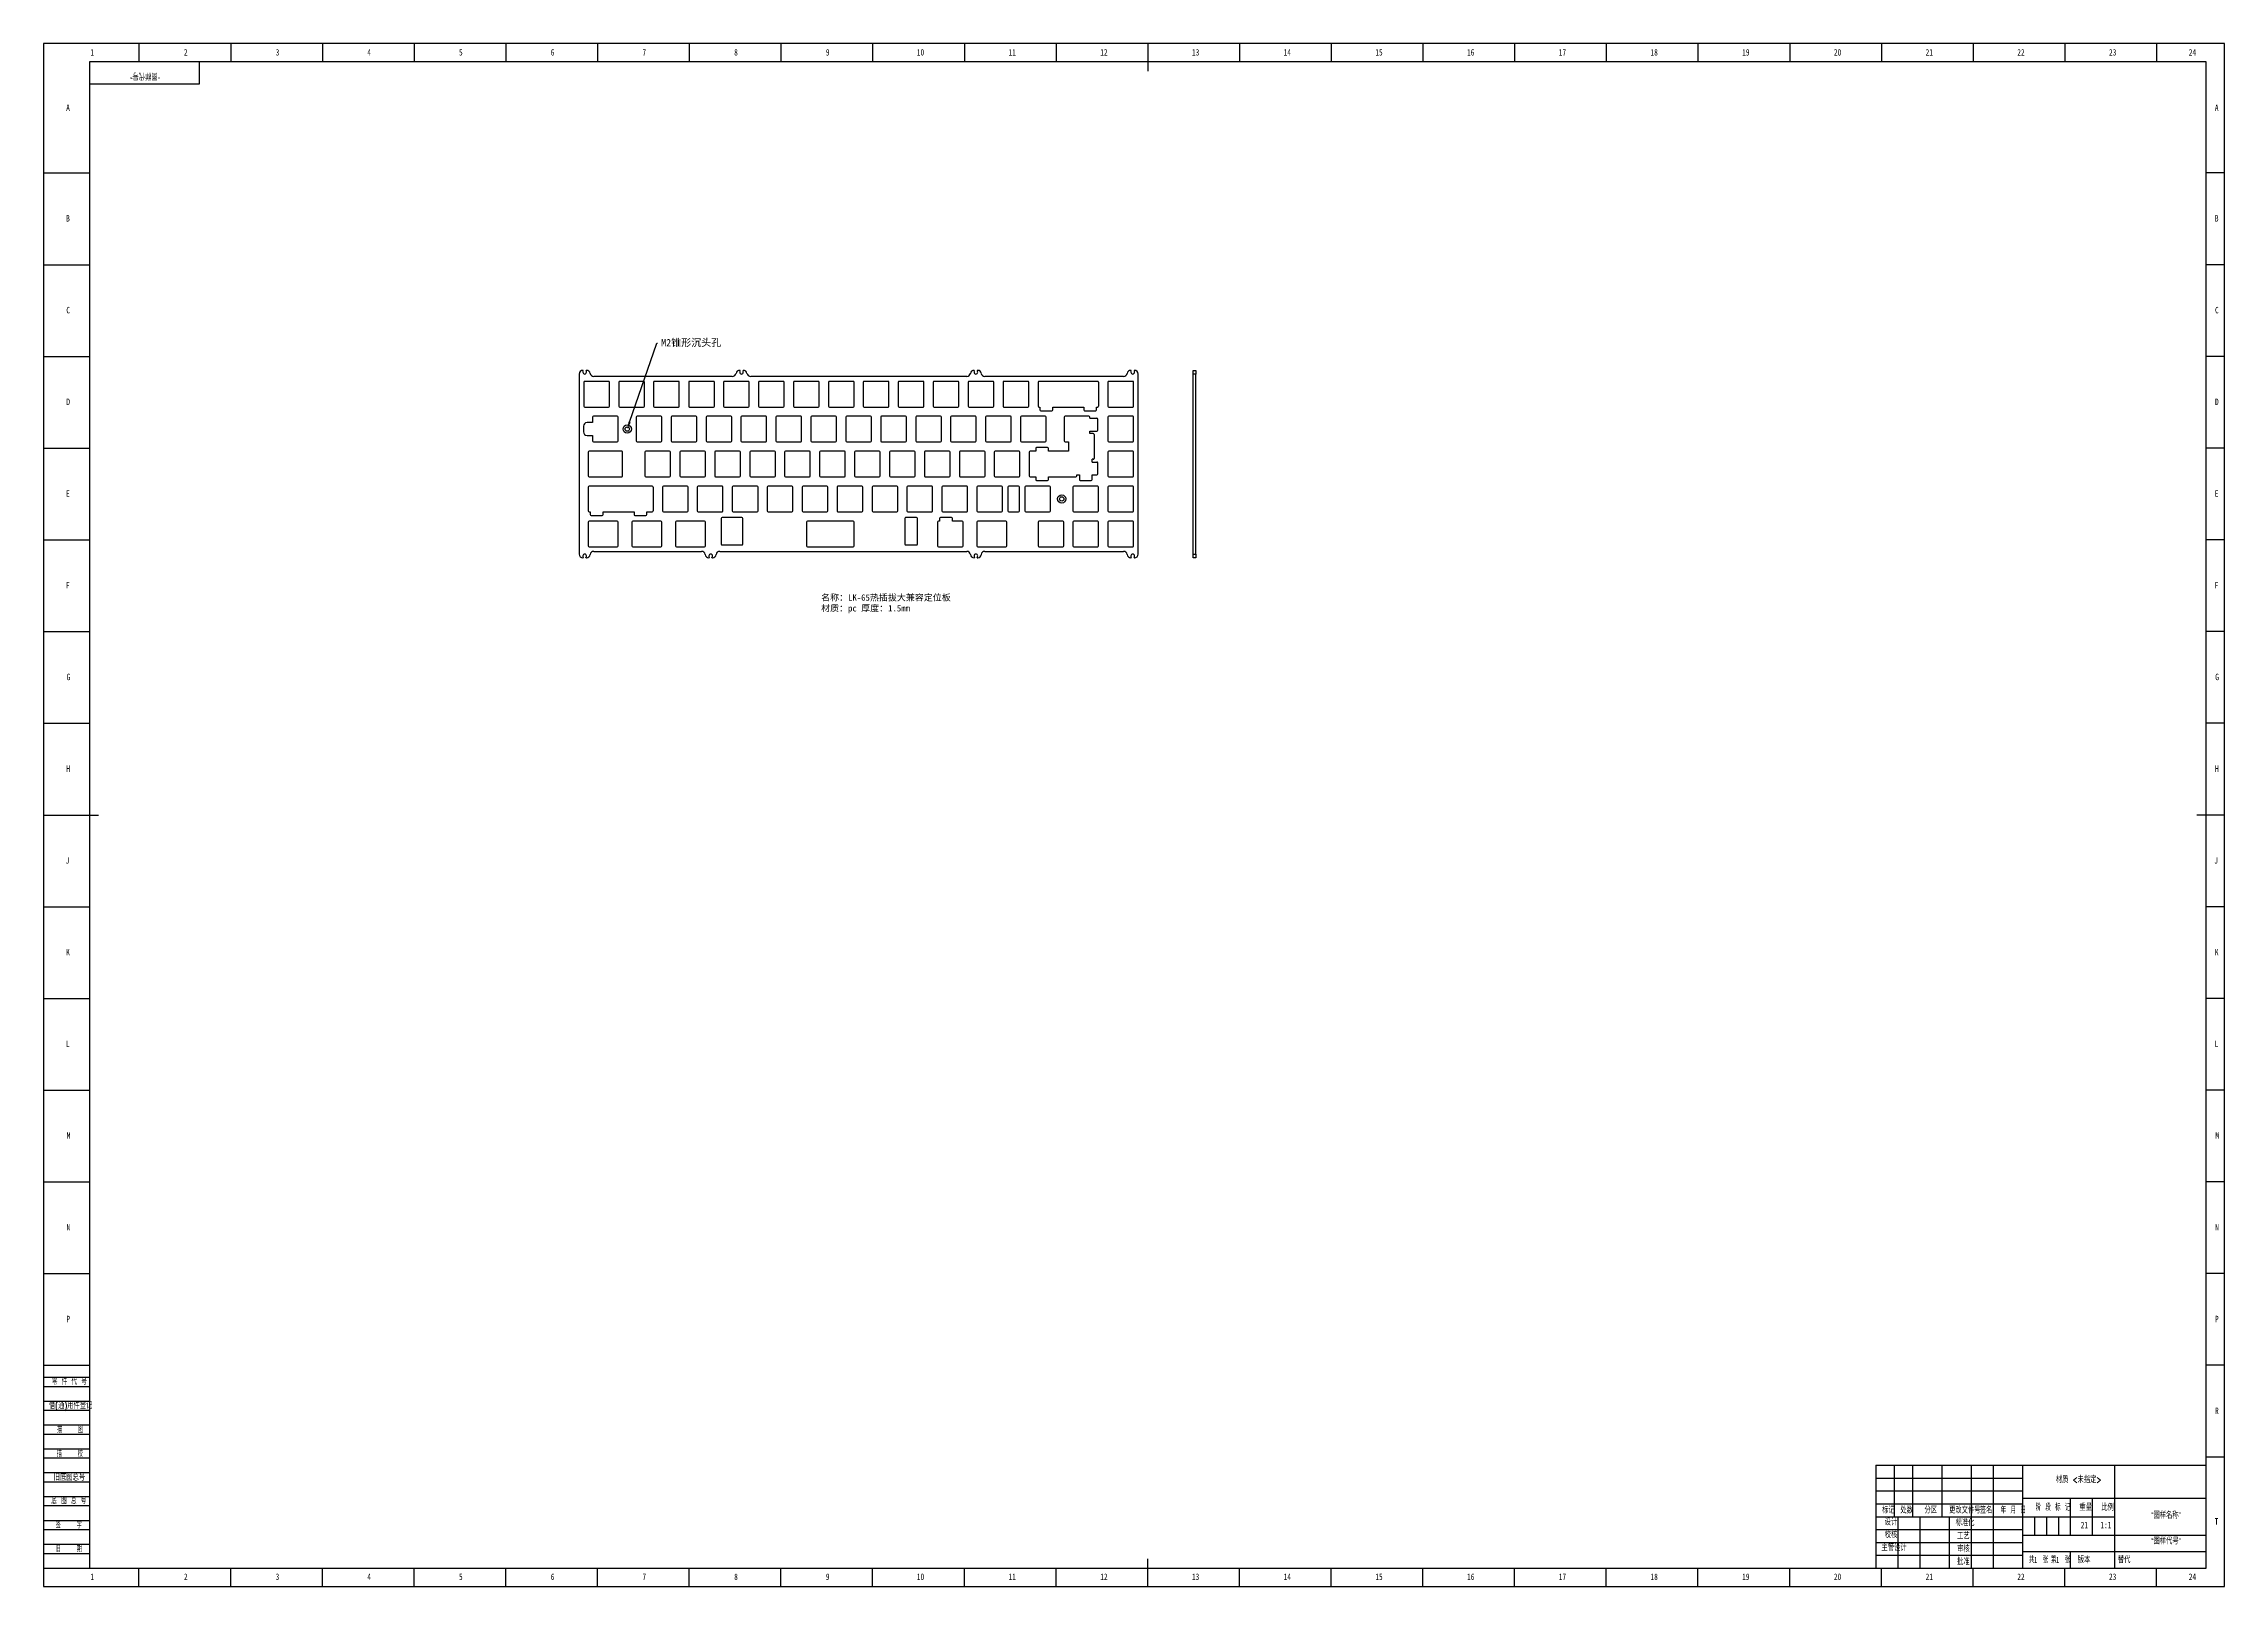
# Model space of a CAD drawing. Header units: millimetres. Extents: x 0 to 1189, y 0 to 841.
import ezdxf
from ezdxf import colors
from ezdxf.entities.mleader import LeaderData, LeaderLine
from ezdxf.math import Vec2, Vec3

# ---------------------------------------------------------------- set-up
doc = ezdxf.new("R2010")
doc.units = ezdxf.units.MM
for name, color, linetype in [('10', 7, 'Continuous'), ('5', 7, 'Continuous'), ('9', 7, 'Continuous'), ('SLD-0', 7, 'Continuous'), ('图层2', 7, 'Continuous')]:
    doc.layers.add(name, color=color, linetype=linetype)
doc.styles.add('SLDTEXTSTYLE0', font='TXT', dxfattribs={"width": 0.7, "bigfont": 'bigfont'})
doc.styles.add('SLDTEXTSTYLE1', font='TXT', dxfattribs={"width": 0.6, "bigfont": 'bigfont'})
doc.styles.add('SLDTEXTSTYLE2', font='TXT', dxfattribs={"width": 0.614286, "bigfont": 'bigfont'})
doc.styles.add('SLDTEXTSTYLE3', font='TXT', dxfattribs={"width": 0.62, "bigfont": 'bigfont'})
doc.styles.add('SLDTEXTSTYLE4', font='TXT', dxfattribs={"width": 0.566667, "bigfont": 'bigfont'})
doc.styles.add('SLDTEXTSTYLE5', font='TXT', dxfattribs={"width": 0.7})

msp = doc.modelspace()

# ---------------------------------------------------------------- linework, layer by layer
at = {"color": 7, "linetype": 'Continuous', "lineweight": 25}
for p, q in [((292, 660.9), (292, 562.7)), ((294, 662.9), (294, 662.9)), ((294.2, 662.7), (294.2, 662.7)), ((294.5, 656.4), (294.5, 643.4)), ((308, 656.9), (295, 656.9)), ((295.7, 662.7), (295.7, 662.7)), ((296, 662.9), (295.9, 662.9)), ((375.5, 659.5), (300, 659.5)), ((308.5, 643.4), (308.5, 656.4)), ((313.6, 656.4), (313.6, 643.4)), ((327.1, 656.9), (314.1, 656.9)), ((327.6, 643.4), (327.6, 656.4)), ((332.6, 656.4), (332.6, 643.4)), ((346.1, 656.9), (333.1, 656.9)), ((346.6, 643.4), (346.6, 656.4)), ((351.7, 656.4), (351.7, 643.4)), ((365.2, 656.9), (352.2, 656.9)), ((365.7, 643.4), (365.7, 656.4)), ((370.7, 656.4), (370.7, 643.4)), ((384.2, 656.9), (371.2, 656.9)), ((379.6, 662.9), (379.5, 662.9)), ((379.8, 662.7), (379.8, 662.7)), ((381.3, 662.7), (381.3, 662.7)), ((381.5, 662.9), (381.5, 662.9)), ((384.7, 643.4), (384.7, 656.4)), ((503.3, 659.5), (385.5, 659.5)), ((389.8, 656.4), (389.8, 643.4)), ((403.3, 656.9), (390.3, 656.9)), ((403.8, 643.4), (403.8, 656.4)), ((408.8, 656.4), (408.8, 643.4)), ((422.3, 656.9), (409.3, 656.9)), ((422.8, 643.4), (422.8, 656.4)), ((427.9, 656.4), (427.9, 643.4)), ((441.4, 656.9), (428.4, 656.9)), ((441.9, 643.4), (441.9, 656.4)), ((446.9, 656.4), (446.9, 643.4)), ((460.4, 656.9), (447.4, 656.9)), ((460.9, 643.4), (460.9, 656.4)), ((466, 656.4), (466, 643.4)), ((479.5, 656.9), (466.5, 656.9)), ((480, 643.4), (480, 656.4)), ((485, 656.4), (485, 643.4)), ((498.5, 656.9), (485.5, 656.9)), ((499, 643.4), (499, 656.4)), ((504.1, 656.4), (504.1, 643.4)), ((517.6, 656.9), (504.6, 656.9)), ((507.3, 662.9), (507.3, 662.9)), ((507.5, 662.7), (507.5, 662.7)), ((509, 662.7), (509, 662.7)), ((509.3, 662.9), (509.2, 662.9)), ((588.8, 659.5), (513.2, 659.5)), ((518.1, 643.4), (518.1, 656.4)), ((523.1, 656.4), (523.1, 643.4)), ((536.6, 656.9), (523.6, 656.9)), ((537.1, 643.4), (537.1, 656.4)), ((542.2, 656.4), (542.2, 643.4)), ((574.7, 656.9), (542.7, 656.9)), ((575.2, 656.4), (575.2, 643.4)), ((580.3, 656.4), (580.3, 643.4)), ((593.8, 656.9), (580.8, 656.9)), ((592.8, 662.9), (592.8, 662.9)), ((593, 662.7), (593, 662.7)), ((594.3, 643.4), (594.3, 656.4)), ((594.5, 662.7), (594.5, 662.7)), ((594.7, 662.9), (594.8, 662.9)), ((596.8, 562.7), (596.8, 660.9)), ((626.8, 662.9), (628.3, 662.9)), ((626.8, 660.9), (626.8, 662.9)), ((628.3, 660.9), (626.8, 660.9)), ((626.8, 562.7), (626.8, 660.9)), ((628.3, 662.9), (628.3, 660.9)), ((628.3, 562.7), (628.3, 660.9)), ((295, 642.9), (308, 642.9)), ((314.1, 642.9), (327.1, 642.9)), ((333.1, 642.9), (346.1, 642.9)), ((352.2, 642.9), (365.2, 642.9)), ((371.2, 642.9), (384.2, 642.9)), ((390.3, 642.9), (403.3, 642.9)), ((409.3, 642.9), (422.3, 642.9)), ((428.4, 642.9), (441.4, 642.9)), ((447.4, 642.9), (460.4, 642.9)), ((466.5, 642.9), (479.5, 642.9)), ((485.5, 642.9), (498.5, 642.9)), ((504.6, 642.9), (517.6, 642.9)), ((523.6, 642.9), (536.6, 642.9)), ((542.7, 642.9), (543.2, 642.9)), ((543.2, 642.9), (543.2, 641.4)), ((550.2, 641.4), (550.2, 642.9)), ((550.2, 642.9), (567.1, 642.9)), ((567.1, 642.9), (567.1, 641.4)), ((574.1, 641.4), (574.1, 642.9)), ((574.1, 642.9), (574.7, 642.9)), ((580.8, 642.9), (593.8, 642.9)), ((294.3, 632.4), (294.3, 629.4)), ((299.3, 634.4), (296.3, 634.4)), ((299.3, 637.4), (299.3, 634.4)), ((312.8, 637.9), (299.8, 637.9)), ((313.3, 624.4), (313.3, 637.4)), ((323.1, 637.4), (323.1, 624.4)), ((336.6, 637.9), (323.6, 637.9)), ((337.1, 624.4), (337.1, 637.4)), ((342.1, 637.4), (342.1, 624.4)), ((355.6, 637.9), (342.6, 637.9)), ((356.1, 624.4), (356.1, 637.4)), ((361.2, 637.4), (361.2, 624.4)), ((374.7, 637.9), (361.7, 637.9)), ((375.2, 624.4), (375.2, 637.4)), ((380.2, 637.4), (380.2, 624.4)), ((393.7, 637.9), (380.7, 637.9)), ((394.2, 624.4), (394.2, 637.4)), ((399.3, 637.4), (399.3, 624.4)), ((412.8, 637.9), (399.8, 637.9)), ((413.3, 624.4), (413.3, 637.4)), ((418.3, 637.4), (418.3, 624.4)), ((431.8, 637.9), (418.8, 637.9)), ((432.3, 624.4), (432.3, 637.4)), ((437.4, 637.4), (437.4, 624.4)), ((450.9, 637.9), (437.9, 637.9)), ((451.4, 624.4), (451.4, 637.4)), ((456.4, 637.4), (456.4, 624.4)), ((469.9, 637.9), (456.9, 637.9)), ((470.4, 624.4), (470.4, 637.4)), ((475.5, 637.4), (475.5, 624.4)), ((489, 637.9), (476, 637.9)), ((489.5, 624.4), (489.5, 637.4)), ((494.5, 637.4), (494.5, 624.4)), ((508, 637.9), (495, 637.9)), ((508.5, 624.4), (508.5, 637.4)), ((513.6, 637.4), (513.6, 624.4)), ((527.1, 637.9), (514.1, 637.9)), ((527.6, 624.4), (527.6, 637.4)), ((532.6, 637.4), (532.6, 624.4)), ((546.1, 637.9), (533.1, 637.9)), ((543.7, 640.9), (549.7, 640.9)), ((546.6, 624.4), (546.6, 637.4)), ((556.4, 637.4), (556.4, 624.4)), ((569.9, 637.9), (556.9, 637.9)), ((567.6, 640.9), (573.6, 640.9)), ((570.4, 636.8), (570.4, 637.4)), ((570.4, 636.8), (574.3, 636.8)), ((574.8, 630.3), (574.8, 636.3)), ((580.3, 637.4), (580.3, 624.4)), ((593.8, 637.9), (580.8, 637.9)), ((594.3, 624.4), (594.3, 637.4)), ((296.3, 627.4), (299.3, 627.4)), ((296.9, 618.3), (296.9, 605.3)), ((315.2, 618.8), (297.4, 618.8)), ((299.3, 627.4), (299.3, 624.4)), ((299.8, 623.9), (312.8, 623.9)), ((315.7, 605.3), (315.7, 618.3)), ((323.6, 623.9), (336.6, 623.9)), ((327.8, 618.3), (327.8, 605.3)), ((341.3, 618.8), (328.3, 618.8)), ((341.8, 605.3), (341.8, 618.3)), ((342.6, 623.9), (355.6, 623.9)), ((346.9, 618.3), (346.9, 605.3)), ((360.4, 618.8), (347.4, 618.8)), ((360.9, 605.3), (360.9, 618.3)), ((361.7, 623.9), (374.7, 623.9)), ((365.9, 618.3), (365.9, 605.3)), ((379.4, 618.8), (366.4, 618.8)), ((379.9, 605.3), (379.9, 618.3)), ((380.7, 623.9), (393.7, 623.9)), ((385, 618.3), (385, 605.3)), ((398.5, 618.8), (385.5, 618.8)), ((399, 605.3), (399, 618.3)), ((399.8, 623.9), (412.8, 623.9)), ((404, 618.3), (404, 605.3)), ((417.5, 618.8), (404.5, 618.8)), ((418, 605.3), (418, 618.3)), ((418.8, 623.9), (431.8, 623.9)), ((423.1, 618.3), (423.1, 605.3)), ((436.6, 618.8), (423.6, 618.8)), ((437.1, 605.3), (437.1, 618.3)), ((437.9, 623.9), (450.9, 623.9)), ((442.1, 618.3), (442.1, 605.3)), ((455.6, 618.8), (442.6, 618.8)), ((456.1, 605.3), (456.1, 618.3)), ((456.9, 623.9), (469.9, 623.9)), ((461.2, 618.3), (461.2, 605.3)), ((474.7, 618.8), (461.7, 618.8)), ((475.2, 605.3), (475.2, 618.3)), ((476, 623.9), (489, 623.9)), ((480.2, 618.3), (480.2, 605.3)), ((493.7, 618.8), (480.7, 618.8)), ((494.2, 605.3), (494.2, 618.3)), ((495, 623.9), (508, 623.9)), ((499.3, 618.3), (499.3, 605.3)), ((512.8, 618.8), (499.8, 618.8)), ((513.3, 605.3), (513.3, 618.3)), ((514.1, 623.9), (527.1, 623.9)), ((518.3, 618.3), (518.3, 605.3)), ((531.8, 618.8), (518.8, 618.8)), ((532.3, 605.3), (532.3, 618.3)), ((533.1, 623.9), (546.1, 623.9)), ((537.4, 618.3), (537.4, 605.3)), ((540.9, 618.8), (537.9, 618.8)), ((540.9, 620.3), (540.9, 618.8)), ((547.9, 618.8), (547.9, 620.3)), ((558.8, 618.8), (547.9, 618.8)), ((556.9, 623.9), (558.8, 623.9)), ((558.8, 623.9), (558.8, 618.8)), ((570.4, 628.4), (570.4, 629.8)), ((570.4, 629.8), (574.3, 629.8)), ((572.3, 628.4), (570.4, 628.4)), ((572.8, 627.9), (572.8, 614.9)), ((580.3, 618.3), (580.3, 605.3)), ((580.8, 623.9), (593.8, 623.9)), ((593.8, 618.8), (580.8, 618.8)), ((594.3, 605.3), (594.3, 618.3)), ((571.7, 612.9), (571.7, 614.4)), ((572.3, 614.4), (571.7, 614.4)), ((571.7, 612.9), (574.3, 612.9)), ((574.8, 606.4), (574.8, 612.4)), ((296.9, 599.3), (296.9, 586.3)), ((297.4, 604.8), (315.2, 604.8)), ((331.8, 599.8), (297.4, 599.8)), ((328.3, 604.8), (341.3, 604.8)), ((332.3, 599.3), (332.3, 586.3)), ((337.4, 599.3), (337.4, 586.3)), ((350.9, 599.8), (337.9, 599.8)), ((347.4, 604.8), (360.4, 604.8)), ((351.4, 586.3), (351.4, 599.3)), ((356.4, 599.3), (356.4, 586.3)), ((369.9, 599.8), (356.9, 599.8)), ((366.4, 604.8), (379.4, 604.8)), ((370.4, 586.3), (370.4, 599.3)), ((375.5, 599.3), (375.5, 586.3)), ((389, 599.8), (376, 599.8)), ((385.5, 604.8), (398.5, 604.8)), ((389.5, 586.3), (389.5, 599.3)), ((394.5, 599.3), (394.5, 586.3)), ((408, 599.8), (395, 599.8)), ((404.5, 604.8), (417.5, 604.8)), ((408.5, 586.3), (408.5, 599.3)), ((413.6, 599.3), (413.6, 586.3)), ((427.1, 599.8), (414.1, 599.8)), ((423.6, 604.8), (436.6, 604.8)), ((427.6, 586.3), (427.6, 599.3)), ((432.6, 599.3), (432.6, 586.3)), ((446.1, 599.8), (433.1, 599.8)), ((442.6, 604.8), (455.6, 604.8)), ((446.6, 586.3), (446.6, 599.3)), ((451.7, 599.3), (451.7, 586.3)), ((465.2, 599.8), (452.2, 599.8)), ((461.7, 604.8), (474.7, 604.8)), ((465.7, 586.3), (465.7, 599.3)), ((470.7, 599.3), (470.7, 586.3)), ((484.2, 599.8), (471.2, 599.8)), ((480.7, 604.8), (493.7, 604.8)), ((484.7, 586.3), (484.7, 599.3)), ((489.8, 599.3), (489.8, 586.3)), ((503.3, 599.8), (490.3, 599.8)), ((499.8, 604.8), (512.8, 604.8)), ((503.8, 586.3), (503.8, 599.3)), ((508.8, 599.3), (508.8, 586.3)), ((522.3, 599.8), (509.3, 599.8)), ((518.8, 604.8), (531.8, 604.8)), ((522.8, 586.3), (522.8, 599.3)), ((525.8, 599.3), (525.8, 586.3)), ((531.5, 599.8), (526.3, 599.8)), ((532, 586.3), (532, 599.3)), ((535, 599.3), (535, 586.3)), ((548.5, 599.8), (535.5, 599.8)), ((537.9, 604.8), (540.9, 604.8)), ((540.9, 604.8), (540.9, 603.3)), ((541.4, 602.8), (547.4, 602.8)), ((547.9, 603.3), (547.9, 604.8)), ((547.9, 604.8), (562.8, 604.8)), ((549, 586.3), (549, 599.3)), ((561.2, 599.3), (561.2, 586.3)), ((574.7, 599.8), (561.7, 599.8)), ((563.3, 605.3), (563.3, 605.9)), ((563.3, 605.9), (564.7, 605.9)), ((564.7, 605.9), (564.7, 603.3)), ((565.2, 602.8), (571.2, 602.8)), ((571.7, 603.3), (571.7, 605.9)), ((571.7, 605.9), (574.3, 605.9)), ((575.2, 586.3), (575.2, 599.3)), ((580.3, 599.3), (580.3, 586.3)), ((580.8, 604.8), (593.8, 604.8)), ((593.8, 599.8), (580.8, 599.8)), ((594.3, 586.3), (594.3, 599.3)), ((297.4, 585.8), (298, 585.8)), ((298, 585.8), (298, 584.3)), ((298.5, 583.8), (304.5, 583.8)), ((305, 584.3), (305, 585.8)), ((305, 585.8), (321.9, 585.8)), ((321.9, 585.8), (321.9, 584.3)), ((322.4, 583.8), (328.4, 583.8)), ((328.9, 584.3), (328.9, 585.8)), ((328.9, 585.8), (331.8, 585.8)), ((337.9, 585.8), (350.9, 585.8)), ((356.9, 585.8), (369.9, 585.8)), ((380.7, 582.7), (370, 582.7)), ((376, 585.8), (389, 585.8)), ((395, 585.8), (408, 585.8)), ((414.1, 585.8), (427.1, 585.8)), ((433.1, 585.8), (446.1, 585.8)), ((452.2, 585.8), (465.2, 585.8)), ((476, 582.7), (470, 582.7)), ((471.2, 585.8), (484.2, 585.8)), ((495, 582.7), (489, 582.7)), ((490.3, 585.8), (503.3, 585.8)), ((509.3, 585.8), (522.3, 585.8)), ((526.3, 585.8), (531.5, 585.8)), ((535.5, 585.8), (548.5, 585.8)), ((561.7, 585.8), (574.7, 585.8)), ((580.8, 585.8), (593.8, 585.8)), ((296.9, 580.2), (296.9, 567.2)), ((312.8, 580.7), (297.4, 580.7)), ((313.3, 567.2), (313.3, 580.2)), ((320.7, 580.2), (320.7, 567.2)), ((336.6, 580.7), (321.2, 580.7)), ((337.1, 567.2), (337.1, 580.2)), ((344.5, 580.2), (344.5, 567.2)), ((360.4, 580.7), (345, 580.7)), ((360.9, 567.2), (360.9, 580.2)), ((369.5, 582.2), (369.5, 568.2)), ((381.2, 568.2), (381.2, 582.2)), ((416, 580.2), (416, 567.2)), ((441.4, 580.7), (416.5, 580.7)), ((441.9, 567.2), (441.9, 580.2)), ((469.5, 582.2), (469.5, 568.2)), ((476.5, 568.2), (476.5, 582.2)), ((487.4, 580.2), (487.4, 567.2)), ((488.5, 580.7), (487.9, 580.7)), ((488.5, 582.2), (488.5, 580.7)), ((495.5, 580.7), (495.5, 582.2)), ((500.9, 580.7), (495.5, 580.7)), ((501.4, 567.2), (501.4, 580.2)), ((508.8, 580.2), (508.8, 567.2)), ((524.7, 580.7), (509.3, 580.7)), ((525.2, 567.2), (525.2, 580.2)), ((542.2, 580.2), (542.2, 567.2)), ((555.7, 580.7), (542.7, 580.7)), ((556.2, 567.2), (556.2, 580.2)), ((561.2, 580.2), (561.2, 567.2)), ((574.7, 580.7), (561.7, 580.7)), ((575.2, 567.2), (575.2, 580.2)), ((580.3, 580.2), (580.3, 567.2)), ((593.8, 580.7), (580.8, 580.7)), ((594.3, 567.2), (594.3, 580.2)), ((294, 560.7), (294, 560.7)), ((294.2, 561), (294.2, 560.9)), ((295.7, 560.9), (295.7, 561)), ((295.9, 560.7), (296, 560.7)), ((297.4, 566.7), (312.8, 566.7)), ((300, 564.2), (358.7, 564.2)), ((321.2, 566.7), (336.6, 566.7)), ((345, 566.7), (360.4, 566.7)), ((362.7, 560.7), (362.7, 560.7)), ((362.9, 561), (362.9, 560.9)), ((364.4, 560.9), (364.4, 561)), ((364.6, 560.7), (364.7, 560.7)), ((368.6, 564.2), (503.3, 564.2)), ((370, 567.7), (380.7, 567.7)), ((416.5, 566.7), (441.4, 566.7)), ((470, 567.7), (476, 567.7)), ((487.9, 566.7), (500.9, 566.7)), ((507.3, 560.7), (507.3, 560.7)), ((507.5, 561), (507.5, 560.9)), ((509, 560.9), (509, 561)), ((509.2, 560.7), (509.3, 560.7)), ((509.3, 566.7), (524.7, 566.7)), ((513.2, 564.2), (588.8, 564.2)), ((542.7, 566.7), (555.7, 566.7)), ((561.7, 566.7), (574.7, 566.7)), ((580.8, 566.7), (593.8, 566.7)), ((592.8, 560.7), (592.8, 560.7)), ((593, 560.9), (593, 561)), ((594.5, 561), (594.5, 560.9)), ((594.8, 560.7), (594.7, 560.7)), ((626.8, 562.7), (628.3, 562.7)), ((626.8, 560.7), (626.8, 562.7)), ((628.3, 560.7), (626.8, 560.7)), ((628.3, 562.7), (628.3, 560.7))]:
    msp.add_line(p, q, dxfattribs=at)
at = {"linetype": 'Continuous', "lineweight": 25}
msp.add_line((547.4, 620.8), (541.4, 620.8), dxfattribs=at)
at = {"color": 1, "linetype": 'Continuous', "lineweight": 25}
for centre, radius in [((318.2, 630.9), 2.25), ((318.2, 630.9), 1.2), ((555.1, 592.8), 2.25), ((555.1, 592.8), 1.2)]:
    msp.add_circle(centre, radius, dxfattribs=at)
at = {"color": 7, "linetype": 'Continuous', "lineweight": 25}
for centre, radius, start, end in [((294, 660.9), 2, 90, 180), ((294, 662.7), 0.2, 0, 90), ((295, 661.9), 1, 142.3415, 37.6585), ((294, 662.7), 0.2, 322.3415, 0), ((295, 656.4), 0.5, 90, 180), ((295.9, 662.7), 0.2, 90, 180), ((295.9, 662.7), 0.2, 180, 217.6585), ((296, 660.9), 2, 7.5418, 90), ((300, 661.5), 2, 187.5418, 270), ((308, 656.4), 0.5, 0, 90), ((314.1, 656.4), 0.5, 90, 180), ((327.1, 656.4), 0.5, 0, 90), ((333.1, 656.4), 0.5, 90, 180), ((346.1, 656.4), 0.5, 0, 90), ((352.2, 656.4), 0.5, 90, 180), ((365.2, 656.4), 0.5, 0, 90), ((371.2, 656.4), 0.5, 90, 180), ((375.5, 661.5), 2, 270, 352.4582), ((379.5, 660.9), 2, 90, 172.4582), ((380.5, 661.9), 1, 142.3415, 37.6585), ((379.6, 662.7), 0.2, 0, 90), ((379.6, 662.7), 0.2, 322.3415, 0), ((381.5, 662.7), 0.2, 90, 180), ((381.5, 662.7), 0.2, 180, 217.6585), ((381.5, 660.9), 2, 7.5418, 90), ((385.5, 661.5), 2, 187.5418, 270), ((384.2, 656.4), 0.5, 0, 90), ((390.3, 656.4), 0.5, 90, 180), ((403.3, 656.4), 0.5, 0, 90), ((409.3, 656.4), 0.5, 90, 180), ((422.3, 656.4), 0.5, 0, 90), ((428.4, 656.4), 0.5, 90, 180), ((441.4, 656.4), 0.5, 0, 90), ((447.4, 656.4), 0.5, 90, 180), ((460.4, 656.4), 0.5, 0, 90), ((466.5, 656.4), 0.5, 90, 180), ((479.5, 656.4), 0.5, 0, 90), ((485.5, 656.4), 0.5, 90, 180), ((498.5, 656.4), 0.5, 0, 90), ((503.3, 661.5), 2, 270, 352.4582), ((504.6, 656.4), 0.5, 90, 180), ((507.3, 660.9), 2, 90, 172.4582), ((507.3, 662.7), 0.2, 0, 90), ((508.3, 661.9), 1, 142.3415, 37.6585), ((507.3, 662.7), 0.2, 322.3415, 0), ((509.2, 662.7), 0.2, 90, 180), ((509.2, 662.7), 0.2, 180, 217.6585), ((509.3, 660.9), 2, 7.5418, 90), ((513.2, 661.5), 2, 187.5418, 270), ((517.6, 656.4), 0.5, 0, 90), ((523.6, 656.4), 0.5, 90, 180), ((536.6, 656.4), 0.5, 0, 90), ((542.7, 656.4), 0.5, 90, 180), ((574.7, 656.4), 0.5, 0, 90), ((580.8, 656.4), 0.5, 90, 180), ((588.8, 661.5), 2, 270, 352.4582), ((592.8, 660.9), 2, 90, 172.4582), ((592.8, 662.7), 0.2, 0, 90), ((593.8, 661.9), 1, 142.3415, 37.6585), ((592.8, 662.7), 0.2, 322.3415, 0), ((593.8, 656.4), 0.5, 0, 90), ((594.7, 662.7), 0.2, 90, 180), ((594.7, 662.7), 0.2, 180, 217.6585), ((594.8, 660.9), 2, 0, 90), ((295, 643.4), 0.5, 180, 270), ((308, 643.4), 0.5, 270, 0), ((314.1, 643.4), 0.5, 180, 270), ((327.1, 643.4), 0.5, 270, 0), ((333.1, 643.4), 0.5, 180, 270), ((346.1, 643.4), 0.5, 270, 0), ((352.2, 643.4), 0.5, 180, 270), ((365.2, 643.4), 0.5, 270, 0), ((371.2, 643.4), 0.5, 180, 270), ((384.2, 643.4), 0.5, 270, 0), ((390.3, 643.4), 0.5, 180, 270), ((403.3, 643.4), 0.5, 270, 0), ((409.3, 643.4), 0.5, 180, 270), ((422.3, 643.4), 0.5, 270, 0), ((428.4, 643.4), 0.5, 180, 270), ((441.4, 643.4), 0.5, 270, 0), ((447.4, 643.4), 0.5, 180, 270), ((460.4, 643.4), 0.5, 270, 0), ((466.5, 643.4), 0.5, 180, 270), ((479.5, 643.4), 0.5, 270, 0), ((485.5, 643.4), 0.5, 180, 270), ((498.5, 643.4), 0.5, 270, 0), ((504.6, 643.4), 0.5, 180, 270), ((517.6, 643.4), 0.5, 270, 0), ((523.6, 643.4), 0.5, 180, 270), ((536.6, 643.4), 0.5, 270, 0), ((542.7, 643.4), 0.5, 180, 270), ((574.7, 643.4), 0.5, 270, 0), ((580.8, 643.4), 0.5, 180, 270), ((593.8, 643.4), 0.5, 270, 0), ((296.3, 632.4), 2, 90, 180), ((299.8, 637.4), 0.5, 90, 180), ((312.8, 637.4), 0.5, 0, 90), ((323.6, 637.4), 0.5, 90, 180), ((336.6, 637.4), 0.5, 0, 90), ((342.6, 637.4), 0.5, 90, 180), ((355.6, 637.4), 0.5, 0, 90), ((361.7, 637.4), 0.5, 90, 180), ((374.7, 637.4), 0.5, 0, 90), ((380.7, 637.4), 0.5, 90, 180), ((393.7, 637.4), 0.5, 0, 90), ((399.8, 637.4), 0.5, 90, 180), ((412.8, 637.4), 0.5, 0, 90), ((418.8, 637.4), 0.5, 90, 180), ((431.8, 637.4), 0.5, 0, 90), ((437.9, 637.4), 0.5, 90, 180), ((450.9, 637.4), 0.5, 0, 90), ((456.9, 637.4), 0.5, 90, 180), ((469.9, 637.4), 0.5, 0, 90), ((476, 637.4), 0.5, 90, 180), ((489, 637.4), 0.5, 0, 90), ((495, 637.4), 0.5, 90, 180), ((508, 637.4), 0.5, 0, 90), ((514.1, 637.4), 0.5, 90, 180), ((527.1, 637.4), 0.5, 0, 90), ((533.1, 637.4), 0.5, 90, 180), ((543.7, 641.4), 0.5, 180, 270), ((546.1, 637.4), 0.5, 0, 90), ((549.7, 641.4), 0.5, 270, 0), ((556.9, 637.4), 0.5, 90, 180), ((567.6, 641.4), 0.5, 180, 270), ((569.9, 637.4), 0.5, 0, 90), ((573.6, 641.4), 0.5, 270, 0), ((574.3, 636.3), 0.5, 0, 90), ((574.3, 630.3), 0.5, 270, 0), ((580.8, 637.4), 0.5, 90, 180), ((593.8, 637.4), 0.5, 0, 90), ((296.3, 629.4), 2, 180, 270), ((297.4, 618.3), 0.5, 90, 180), ((299.8, 624.4), 0.5, 180, 270), ((312.8, 624.4), 0.5, 270, 0), ((315.2, 618.3), 0.5, 0, 90), ((323.6, 624.4), 0.5, 180, 270), ((328.3, 618.3), 0.5, 90, 180), ((336.6, 624.4), 0.5, 270, 0), ((341.3, 618.3), 0.5, 0, 90), ((342.6, 624.4), 0.5, 180, 270), ((347.4, 618.3), 0.5, 90, 180), ((355.6, 624.4), 0.5, 270, 0), ((360.4, 618.3), 0.5, 0, 90), ((361.7, 624.4), 0.5, 180, 270), ((366.4, 618.3), 0.5, 90, 180), ((374.7, 624.4), 0.5, 270, 0), ((379.4, 618.3), 0.5, 0, 90), ((380.7, 624.4), 0.5, 180, 270), ((385.5, 618.3), 0.5, 90, 180), ((393.7, 624.4), 0.5, 270, 0), ((398.5, 618.3), 0.5, 0, 90), ((399.8, 624.4), 0.5, 180, 270), ((404.5, 618.3), 0.5, 90, 180), ((412.8, 624.4), 0.5, 270, 0), ((417.5, 618.3), 0.5, 0, 90), ((418.8, 624.4), 0.5, 180, 270), ((423.6, 618.3), 0.5, 90, 180), ((431.8, 624.4), 0.5, 270, 0), ((436.6, 618.3), 0.5, 0, 90), ((437.9, 624.4), 0.5, 180, 270), ((442.6, 618.3), 0.5, 90, 180), ((450.9, 624.4), 0.5, 270, 0), ((455.6, 618.3), 0.5, 0, 90), ((456.9, 624.4), 0.5, 180, 270), ((461.7, 618.3), 0.5, 90, 180), ((469.9, 624.4), 0.5, 270, 0), ((474.7, 618.3), 0.5, 0, 90), ((476, 624.4), 0.5, 180, 270), ((480.7, 618.3), 0.5, 90, 180), ((489, 624.4), 0.5, 270, 0), ((493.7, 618.3), 0.5, 0, 90), ((495, 624.4), 0.5, 180, 270), ((499.8, 618.3), 0.5, 90, 180), ((508, 624.4), 0.5, 270, 0), ((512.8, 618.3), 0.5, 0, 90), ((514.1, 624.4), 0.5, 180, 270), ((518.8, 618.3), 0.5, 90, 180), ((527.1, 624.4), 0.5, 270, 0), ((531.8, 618.3), 0.5, 0, 90), ((533.1, 624.4), 0.5, 180, 270), ((537.9, 618.3), 0.5, 90, 180), ((546.1, 624.4), 0.5, 270, 0), ((556.9, 624.4), 0.5, 180, 270), ((572.3, 627.9), 0.5, 0, 90), ((580.8, 624.4), 0.5, 180, 270), ((580.8, 618.3), 0.5, 90, 180), ((593.8, 624.4), 0.5, 270, 0), ((593.8, 618.3), 0.5, 0, 90), ((572.3, 614.9), 0.5, 270, 0), ((574.3, 612.4), 0.5, 0, 90), ((574.3, 606.4), 0.5, 270, 0), ((297.4, 605.3), 0.5, 180, 270), ((297.4, 599.3), 0.5, 90, 180), ((315.2, 605.3), 0.5, 270, 0), ((328.3, 605.3), 0.5, 180, 270), ((331.8, 599.3), 0.5, 0, 90), ((337.9, 599.3), 0.5, 90, 180), ((341.3, 605.3), 0.5, 270, 0), ((347.4, 605.3), 0.5, 180, 270), ((350.9, 599.3), 0.5, 0, 90), ((356.9, 599.3), 0.5, 90, 180), ((360.4, 605.3), 0.5, 270, 0), ((366.4, 605.3), 0.5, 180, 270), ((369.9, 599.3), 0.5, 0, 90), ((376, 599.3), 0.5, 90, 180), ((379.4, 605.3), 0.5, 270, 0), ((385.5, 605.3), 0.5, 180, 270), ((389, 599.3), 0.5, 0, 90), ((395, 599.3), 0.5, 90, 180), ((398.5, 605.3), 0.5, 270, 0), ((404.5, 605.3), 0.5, 180, 270), ((408, 599.3), 0.5, 0, 90), ((414.1, 599.3), 0.5, 90, 180), ((417.5, 605.3), 0.5, 270, 0), ((423.6, 605.3), 0.5, 180, 270), ((427.1, 599.3), 0.5, 0, 90), ((433.1, 599.3), 0.5, 90, 180), ((436.6, 605.3), 0.5, 270, 0), ((442.6, 605.3), 0.5, 180, 270), ((446.1, 599.3), 0.5, 0, 90), ((452.2, 599.3), 0.5, 90, 180), ((455.6, 605.3), 0.5, 270, 0), ((461.7, 605.3), 0.5, 180, 270), ((465.2, 599.3), 0.5, 0, 90), ((471.2, 599.3), 0.5, 90, 180), ((474.7, 605.3), 0.5, 270, 0), ((480.7, 605.3), 0.5, 180, 270), ((484.2, 599.3), 0.5, 0, 90), ((490.3, 599.3), 0.5, 90, 180), ((493.7, 605.3), 0.5, 270, 0), ((499.8, 605.3), 0.5, 180, 270), ((503.3, 599.3), 0.5, 0, 90), ((509.3, 599.3), 0.5, 90, 180), ((512.8, 605.3), 0.5, 270, 0), ((518.8, 605.3), 0.5, 180, 270), ((522.3, 599.3), 0.5, 0, 90), ((526.3, 599.3), 0.5, 90, 180), ((531.5, 599.3), 0.5, 0, 90), ((531.8, 605.3), 0.5, 270, 0), ((535.5, 599.3), 0.5, 90, 180), ((537.9, 605.3), 0.5, 180, 270), ((541.4, 603.3), 0.5, 180, 270), ((547.4, 603.3), 0.5, 270, 0), ((548.5, 599.3), 0.5, 0, 90), ((561.7, 599.3), 0.5, 90, 180), ((562.8, 605.3), 0.5, 270, 0), ((565.2, 603.3), 0.5, 180, 270), ((571.2, 603.3), 0.5, 270, 0), ((574.7, 599.3), 0.5, 0, 90), ((580.8, 605.3), 0.5, 180, 270), ((580.8, 599.3), 0.5, 90, 180), ((593.8, 605.3), 0.5, 270, 0), ((593.8, 599.3), 0.5, 0, 90), ((297.4, 586.3), 0.5, 180, 270), ((298.5, 584.3), 0.5, 180, 270), ((304.5, 584.3), 0.5, 270, 0), ((322.4, 584.3), 0.5, 180, 270), ((328.4, 584.3), 0.5, 270, 0), ((331.8, 586.3), 0.5, 270, 0), ((337.9, 586.3), 0.5, 180, 270), ((350.9, 586.3), 0.5, 270, 0), ((356.9, 586.3), 0.5, 180, 270), ((370, 582.2), 0.5, 90, 180), ((369.9, 586.3), 0.5, 270, 0), ((376, 586.3), 0.5, 180, 270), ((380.7, 582.2), 0.5, 0, 90), ((389, 586.3), 0.5, 270, 0), ((395, 586.3), 0.5, 180, 270), ((408, 586.3), 0.5, 270, 0), ((414.1, 586.3), 0.5, 180, 270), ((427.1, 586.3), 0.5, 270, 0), ((433.1, 586.3), 0.5, 180, 270), ((446.1, 586.3), 0.5, 270, 0), ((452.2, 586.3), 0.5, 180, 270), ((465.2, 586.3), 0.5, 270, 0), ((470, 582.2), 0.5, 90, 180), ((471.2, 586.3), 0.5, 180, 270), ((476, 582.2), 0.5, 0, 90), ((484.2, 586.3), 0.5, 270, 0), ((489, 582.2), 0.5, 90, 180), ((490.3, 586.3), 0.5, 180, 270), ((495, 582.2), 0.5, 0, 90), ((503.3, 586.3), 0.5, 270, 0), ((509.3, 586.3), 0.5, 180, 270), ((522.3, 586.3), 0.5, 270, 0), ((526.3, 586.3), 0.5, 180, 270), ((531.5, 586.3), 0.5, 270, 0), ((535.5, 586.3), 0.5, 180, 270), ((548.5, 586.3), 0.5, 270, 0), ((561.7, 586.3), 0.5, 180, 270), ((574.7, 586.3), 0.5, 270, 0), ((580.8, 586.3), 0.5, 180, 270), ((593.8, 586.3), 0.5, 270, 0), ((297.4, 580.2), 0.5, 90, 180), ((312.8, 580.2), 0.5, 0, 90), ((321.2, 580.2), 0.5, 90, 180), ((336.6, 580.2), 0.5, 0, 90), ((345, 580.2), 0.5, 90, 180), ((360.4, 580.2), 0.5, 0, 90), ((416.5, 580.2), 0.5, 90, 180), ((441.4, 580.2), 0.5, 0, 90), ((487.9, 580.2), 0.5, 90, 180), ((500.9, 580.2), 0.5, 0, 90), ((509.3, 580.2), 0.5, 90, 180), ((524.7, 580.2), 0.5, 0, 90), ((542.7, 580.2), 0.5, 90, 180), ((555.7, 580.2), 0.5, 0, 90), ((561.7, 580.2), 0.5, 90, 180), ((574.7, 580.2), 0.5, 0, 90), ((580.8, 580.2), 0.5, 90, 180), ((593.8, 580.2), 0.5, 0, 90), ((294, 562.7), 2, 180, 270), ((295, 561.7), 1, 322.3415, 217.6585), ((294, 560.9), 0.2, 270, 0), ((294, 561), 0.2, 0, 37.6585), ((295.9, 561), 0.2, 142.3415, 180), ((295.9, 560.9), 0.2, 180, 270), ((296, 562.7), 2, 270, 352.4582), ((297.4, 567.2), 0.5, 180, 270), ((300, 562.2), 2, 90, 172.4582), ((312.8, 567.2), 0.5, 270, 0), ((321.2, 567.2), 0.5, 180, 270), ((336.6, 567.2), 0.5, 270, 0), ((345, 567.2), 0.5, 180, 270), ((358.7, 562.2), 2, 7.5418, 90), ((360.4, 567.2), 0.5, 270, 0), ((362.7, 562.7), 2, 187.5418, 270), ((363.7, 561.7), 1, 322.3415, 217.6585), ((362.7, 560.9), 0.2, 270, 0), ((362.7, 561), 0.2, 0, 37.6585), ((364.6, 561), 0.2, 142.3415, 180), ((364.6, 560.9), 0.2, 180, 270), ((364.7, 562.7), 2, 270, 352.4582), ((368.6, 562.2), 2, 90, 172.4582), ((370, 568.2), 0.5, 180, 270), ((380.7, 568.2), 0.5, 270, 0), ((416.5, 567.2), 0.5, 180, 270), ((441.4, 567.2), 0.5, 270, 0), ((470, 568.2), 0.5, 180, 270), ((476, 568.2), 0.5, 270, 0), ((487.9, 567.2), 0.5, 180, 270), ((500.9, 567.2), 0.5, 270, 0), ((503.3, 562.2), 2, 7.5418, 90), ((507.3, 562.7), 2, 187.5418, 270), ((508.3, 561.7), 1, 322.3415, 217.6585), ((507.3, 560.9), 0.2, 270, 0), ((507.3, 561), 0.2, 0, 37.6585), ((509.3, 567.2), 0.5, 180, 270), ((509.2, 561), 0.2, 142.3415, 180), ((509.2, 560.9), 0.2, 180, 270), ((509.3, 562.7), 2, 270, 352.4582), ((513.2, 562.2), 2, 90, 172.4582), ((524.7, 567.2), 0.5, 270, 0), ((542.7, 567.2), 0.5, 180, 270), ((555.7, 567.2), 0.5, 270, 0), ((561.7, 567.2), 0.5, 180, 270), ((574.7, 567.2), 0.5, 270, 0), ((580.8, 567.2), 0.5, 180, 270), ((588.8, 562.2), 2, 7.5418, 90), ((592.8, 562.7), 2, 187.5418, 270), ((593.8, 561.7), 1, 322.3415, 217.6585), ((592.8, 560.9), 0.2, 270, 0), ((592.8, 561), 0.2, 0, 37.6585), ((593.8, 567.2), 0.5, 270, 0), ((594.7, 561), 0.2, 142.3415, 180), ((594.7, 560.9), 0.2, 180, 270), ((594.8, 562.7), 2, 270, 0)]:
    msp.add_arc(centre, radius, start, end, dxfattribs=at)
at = {"linetype": 'Continuous', "lineweight": 25}
for centre, start, end in [((541.4, 620.3), 90, 180), ((547.4, 620.3), 0, 90)]:
    msp.add_arc(centre, 0.5, start, end, dxfattribs=at)
at = {"layer": '5', "color": 7}
for p, q in [((1189, 841), (0, 841)), ((0, 841), (0, 0)), ((1189, 0), (1189, 841)), ((0, 114), (25, 114)), ((0, 109), (25, 109)), ((0, 101), (25, 101)), ((0, 96), (25, 96)), ((0, 88), (25, 88)), ((0, 83), (25, 83)), ((0, 75), (25, 75)), ((0, 70), (25, 70)), ((0, 62), (25, 62)), ((0, 57), (25, 57)), ((0, 49), (25, 49)), ((999, 59), (1079, 59)), ((999, 52), (1079, 52)), ((0, 44), (25, 44)), ((0, 36), (25, 36)), ((1085.5, 38), (1085.5, 28)), ((1092, 38), (1092, 28)), ((1098.5, 38), (1098.5, 28)), ((0, 31), (25, 31)), ((0, 23), (25, 23)), ((0, 18), (25, 18)), ((0, 0), (1189, 0))]:
    msp.add_line(p, q, dxfattribs=at)
at = {"layer": '5'}
for p, q in [((52, 841), (52, 831.1)), ((102, 841), (102, 831.1)), ((152, 841), (152, 831.1)), ((202, 841), (202, 831.1)), ((252, 841), (252, 831.1)), ((302, 841), (302, 831.1)), ((352, 841), (352, 831.1)), ((402, 841), (402, 831.1)), ((452, 841), (452, 831.1)), ((502, 841), (502, 831.1)), ((552, 841), (552, 831.1)), ((652, 841), (652, 831.1)), ((702, 841), (702, 831.1)), ((752, 841), (752, 831.1)), ((802, 841), (802, 831.1)), ((852, 841), (852, 831.1)), ((902, 841), (902, 831.1)), ((952, 841), (952, 831.1)), ((1002, 841), (1002, 831.1)), ((1052, 841), (1052, 831.1)), ((1102, 841), (1102, 831.1)), ((1152, 841), (1152, 831.1)), ((0, 770.5), (25, 770.5)), ((1189, 770.5), (1179, 770.5)), ((0, 720.5), (25, 720.5)), ((1189, 720.5), (1179, 720.5)), ((0, 670.5), (25, 670.5)), ((1189, 670.5), (1179, 670.5)), ((0, 620.5), (25, 620.5)), ((1189, 620.5), (1179, 620.5)), ((0, 570.5), (25, 570.5)), ((1189, 570.5), (1179, 570.5)), ((0, 520.5), (25, 520.5)), ((1189, 520.5), (1179, 520.5)), ((0, 470.5), (25, 470.5)), ((1189, 470.5), (1179, 470.5)), ((0, 370.5), (25, 370.5)), ((1189, 370.5), (1179, 370.5)), ((0, 320.5), (25, 320.5)), ((1189, 320.5), (1179, 320.5)), ((0, 270.5), (25, 270.5)), ((1189, 270.5), (1179, 270.5)), ((0, 220.5), (25, 220.5)), ((1189, 220.5), (1179, 220.5)), ((0, 170.5), (25, 170.5)), ((1189, 170.5), (1179, 170.5)), ((0, 120.5), (25, 120.5)), ((1189, 120.5), (1179, 120.5)), ((1189, 70.5), (1179, 70.5)), ((52, 0), (52, 10)), ((102, 0), (102, 10)), ((152, 0), (152, 10)), ((202, 0), (202, 10)), ((252, 0), (252, 10)), ((302, 0), (302, 10)), ((352, 0), (352, 10)), ((402, 0), (402, 10)), ((452, 0), (452, 10)), ((502, 0), (502, 10)), ((552, 0), (552, 10)), ((652, 0), (652, 10)), ((702, 0), (702, 10)), ((752, 0), (752, 10)), ((802, 0), (802, 10)), ((852, 0), (852, 10)), ((902, 0), (902, 10)), ((952, 0), (952, 10)), ((1002, 0), (1002, 10)), ((1052, 0), (1052, 10)), ((1102, 0), (1102, 10)), ((1152, 0), (1152, 10))]:
    msp.add_line(p, q, dxfattribs=at)
at = {"layer": '5', "lineweight": 25}
for p, q in [((602, 841), (602, 826)), ((0, 420.5), (30, 420.5)), ((1189, 420.5), (1174, 420.5)), ((602, 0), (602, 15)), ((1105, 19), (1105, 10))]:
    msp.add_line(p, q, dxfattribs=at)
at = {"layer": '5', "color": 7, "lineweight": 25}
for p, q in [((1179, 831.1), (25, 831.1)), ((25, 831.1), (25, 10)), ((85, 819), (85, 831)), ((1179, 10), (1179, 831.1)), ((25, 819), (85, 819)), ((999, 66), (1179, 66)), ((999, 66), (999, 10)), ((1009, 66), (1009, 38)), ((1019, 66), (1019, 38)), ((1035, 66), (1035, 38)), ((1051, 66), (1051, 10)), ((1063, 66), (1063, 10)), ((1079, 66), (1079, 10)), ((1129, 66), (1129, 38)), ((1079, 48), (1179, 48)), ((1105, 48), (1105, 28)), ((1117, 48), (1117, 28)), ((999, 45), (1079, 45)), ((999, 38), (1129, 38)), ((1011, 38), (1011, 10)), ((1023, 38), (1023, 10)), ((1039, 38), (1039, 10)), ((1129, 38), (1129, 10)), ((999, 31), (1079, 31)), ((999, 24), (1079, 24)), ((1079, 28), (1179, 28)), ((999, 17), (1079, 17)), ((1079, 19), (1179, 19)), ((0, 10), (1179, 10))]:
    msp.add_line(p, q, dxfattribs=at)

# ---------------------------------------------------------------- texts
at = {"layer": '10', "char_height": 3.5}
for s, insert, attachment_point, style in [('1', (26.5, 838), 2, 'SLDTEXTSTYLE5'), ('2', (77.5, 838), 2, 'SLDTEXTSTYLE5'), ('3', (127.5, 838), 2, 'SLDTEXTSTYLE5'), ('4', (177.5, 838), 2, 'SLDTEXTSTYLE5'), ('5', (227.5, 838), 2, 'SLDTEXTSTYLE5'), ('6', (277.5, 838), 2, 'SLDTEXTSTYLE5'), ('7', (327.5, 838), 2, 'SLDTEXTSTYLE5'), ('8', (377.5, 838), 2, 'SLDTEXTSTYLE5'), ('9', (427.5, 838), 2, 'SLDTEXTSTYLE5'), ('10', (478.1, 838), 2, 'SLDTEXTSTYLE5'), ('11', (528.1, 838), 2, 'SLDTEXTSTYLE5'), ('12', (578.1, 838), 2, 'SLDTEXTSTYLE5'), ('13', (628.1, 838), 2, 'SLDTEXTSTYLE5'), ('14', (678.1, 838), 2, 'SLDTEXTSTYLE5'), ('15', (728.1, 838), 2, 'SLDTEXTSTYLE5'), ('16', (778.1, 838), 2, 'SLDTEXTSTYLE5'), ('17', (828.1, 838), 2, 'SLDTEXTSTYLE5'), ('18', (878.1, 838), 2, 'SLDTEXTSTYLE5'), ('19', (928.1, 838), 2, 'SLDTEXTSTYLE5'), ('20', (978.1, 838), 2, 'SLDTEXTSTYLE5'), ('21', (1028.1, 838), 2, 'SLDTEXTSTYLE5'), ('22', (1078.1, 838), 2, 'SLDTEXTSTYLE5'), ('23', (1128.1, 838), 2, 'SLDTEXTSTYLE5'), ('24', (1171.6, 838), 2, 'SLDTEXTSTYLE5'), ('A', (13.3, 807.8), 2, 'SLDTEXTSTYLE5'), ('A', (1184.8, 807.8), 2, 'SLDTEXTSTYLE5'), ('B', (13.3, 747.5), 2, 'SLDTEXTSTYLE5'), ('B', (1184.8, 747.5), 2, 'SLDTEXTSTYLE5'), ('C', (13.4, 697.5), 2, 'SLDTEXTSTYLE5'), ('C', (1184.9, 697.5), 2, 'SLDTEXTSTYLE5'), ('D', (13.4, 647.5), 2, 'SLDTEXTSTYLE5'), ('D', (1184.9, 647.5), 2, 'SLDTEXTSTYLE5'), ('E', (13.3, 597.5), 2, 'SLDTEXTSTYLE5'), ('E', (1184.8, 597.5), 2, 'SLDTEXTSTYLE5'), ('F', (13.2, 547.5), 2, 'SLDTEXTSTYLE5'), ('F', (1184.7, 547.5), 2, 'SLDTEXTSTYLE5'), ('G', (13.5, 497.5), 2, 'SLDTEXTSTYLE5'), ('G', (1185, 497.5), 2, 'SLDTEXTSTYLE5'), ('H', (13.4, 447.5), 2, 'SLDTEXTSTYLE5'), ('H', (1184.9, 447.5), 2, 'SLDTEXTSTYLE5'), ('J', (13, 397.5), 2, 'SLDTEXTSTYLE5'), ('J', (1184.5, 397.5), 2, 'SLDTEXTSTYLE5'), ('K', (13.3, 347.5), 2, 'SLDTEXTSTYLE5'), ('K', (1184.8, 347.5), 2, 'SLDTEXTSTYLE5'), ('L', (13.2, 297.5), 2, 'SLDTEXTSTYLE5'), ('L', (1184.7, 297.5), 2, 'SLDTEXTSTYLE5'), ('M', (13.6, 247.5), 2, 'SLDTEXTSTYLE5'), ('M', (1185.1, 247.5), 2, 'SLDTEXTSTYLE5'), ('N', (13.5, 197.5), 2, 'SLDTEXTSTYLE5'), ('N', (1185, 197.5), 2, 'SLDTEXTSTYLE5'), ('P', (13.4, 147.5), 2, 'SLDTEXTSTYLE5'), ('P', (1184.9, 147.5), 2, 'SLDTEXTSTYLE5'), ('R', (1184.9, 97.5), 2, 'SLDTEXTSTYLE5'), ('材质 <未指定>', (1109.5, 59.9), 2, 'SLDTEXTSTYLE0'), ('“图样名称”', (1157.2, 40.5), 2, 'SLDTEXTSTYLE0'), ('T', (1184.7, 37.2), 2, 'SLDTEXTSTYLE5'), ('校核', (1007.2, 29.9), 2, 'SLDTEXTSTYLE0'), ('21', (1112.7, 35.2), 2, 'SLDTEXTSTYLE5'), ('“图样代号”', (1157.2, 26.4), 2, 'SLDTEXTSTYLE0'), ('主管设计', (1008.9, 22.8), 2, 'SLDTEXTSTYLE0'), ('1', (1085.1, 16.2), 1, 'SLDTEXTSTYLE5'), ('1', (1097.1, 16.2), 1, 'SLDTEXTSTYLE5'), ('1', (26.5, 7), 2, 'SLDTEXTSTYLE5'), ('2', (77.5, 7), 2, 'SLDTEXTSTYLE5'), ('3', (127.5, 7), 2, 'SLDTEXTSTYLE5'), ('4', (177.5, 7), 2, 'SLDTEXTSTYLE5'), ('5', (227.5, 7), 2, 'SLDTEXTSTYLE5'), ('6', (277.5, 7), 2, 'SLDTEXTSTYLE5'), ('7', (327.5, 7), 2, 'SLDTEXTSTYLE5'), ('8', (377.5, 7), 2, 'SLDTEXTSTYLE5'), ('9', (427.5, 7), 2, 'SLDTEXTSTYLE5'), ('10', (478.1, 7), 2, 'SLDTEXTSTYLE5'), ('11', (528.1, 7), 2, 'SLDTEXTSTYLE5'), ('12', (578.1, 7), 2, 'SLDTEXTSTYLE5'), ('13', (628.1, 7), 2, 'SLDTEXTSTYLE5'), ('14', (678.1, 7), 2, 'SLDTEXTSTYLE5'), ('15', (728.1, 7), 2, 'SLDTEXTSTYLE5'), ('16', (778.1, 7), 2, 'SLDTEXTSTYLE5'), ('17', (828.1, 7), 2, 'SLDTEXTSTYLE5'), ('18', (878.1, 7), 2, 'SLDTEXTSTYLE5'), ('19', (928.1, 7), 2, 'SLDTEXTSTYLE5'), ('20', (978.1, 7), 2, 'SLDTEXTSTYLE5'), ('21', (1028.1, 7), 2, 'SLDTEXTSTYLE5'), ('22', (1078.1, 7), 2, 'SLDTEXTSTYLE5'), ('23', (1128.1, 7), 2, 'SLDTEXTSTYLE5'), ('24', (1171.6, 7), 2, 'SLDTEXTSTYLE5')]:
    msp.add_mtext(s, dxfattribs=dict(at, insert=insert, attachment_point=attachment_point, style=style))
at = {"layer": '10', "color": 7, "insert": (1112.5, 16.2), "char_height": 3.5, "attachment_point": 2, "style": 'SLDTEXTSTYLE0'}
msp.add_mtext('版本', dxfattribs=at)
at = {"layer": '9', "color": 7, "char_height": 3.5}
for s, insert, attachment_point, style in [('零 件 代 号', (4.5, 113.4), 1, 'SLDTEXTSTYLE2'), ('借(通)用件登记', (2.9, 100.3), 1, 'SLDTEXTSTYLE0'), ('描    图', (14.4, 87.2), 2, 'SLDTEXTSTYLE4'), ('描    校', (14.3, 74.1), 2, 'SLDTEXTSTYLE4'), ('旧底图总号', (5.5, 61.2), 1, 'SLDTEXTSTYLE0'), ('底 图 总 号', (4.2, 48.4), 1, 'SLDTEXTSTYLE2'), ('标记', (1005.8, 43.3), 2, 'SLDTEXTSTYLE0'), ('设计', (1007.2, 36.8), 2, 'SLDTEXTSTYLE0'), ('处数', (1015.8, 43.3), 2, 'SLDTEXTSTYLE0'), ('分区', (1028.9, 43.3), 2, 'SLDTEXTSTYLE0'), ('更改文件号', (1047.5, 43.3), 2, 'SLDTEXTSTYLE0'), ('标准化', (1047.6, 36.4), 2, 'SLDTEXTSTYLE0'), ('签名', (1059.1, 43.3), 2, 'SLDTEXTSTYLE0'), ('年 月 日', (1073.9, 43.3), 2, 'SLDTEXTSTYLE3'), ('阶 段 标 记', (1095.5, 44.8), 2, 'SLDTEXTSTYLE2'), ('重量', (1113.4, 44.8), 2, 'SLDTEXTSTYLE0'), ('比例', (1125.3, 44.8), 2, 'SLDTEXTSTYLE0'), ('签    字', (13.7, 35.2), 2, 'SLDTEXTSTYLE4'), ('工艺', (1046.7, 29.2), 2, 'SLDTEXTSTYLE0'), ('日    期', (13.8, 22.2), 2, 'SLDTEXTSTYLE4'), ('批准', (1046.7, 15.2), 2, 'SLDTEXTSTYLE0'), ('审核', (1046.7, 22.2), 2, 'SLDTEXTSTYLE0'), ('共  张', (1087.7, 16.2), 2, 'SLDTEXTSTYLE1'), ('第  张', (1099.7, 16.2), 2, 'SLDTEXTSTYLE1')]:
    msp.add_mtext(s, dxfattribs=dict(at, insert=insert, attachment_point=attachment_point, style=style))
at = {"layer": 'SLD-0', "insert": (55.3, 821.7), "char_height": 3.5, "attachment_point": 2, "rotation": 180, "style": 'SLDTEXTSTYLE0'}
msp.add_mtext('“图样代号”', dxfattribs=at)
at = {"layer": 'SLD-0', "char_height": 3.5}
for s, insert, attachment_point, style in [('1:1', (1124.4, 35.2), 2, 'SLDTEXTSTYLE5'), ('替代', (1130.9, 16.2), 1, 'SLDTEXTSTYLE0')]:
    msp.add_mtext(s, dxfattribs=dict(at, insert=insert, attachment_point=attachment_point, style=style))
at = {"layer": '图层2', "insert": (423.9, 540.8), "char_height": 3.5, "attachment_point": 1}
msp.add_mtext_dynamic_manual_height_columns('{\\fSimSun|b0|i0|c134|p2;名称：LK-65热插拔大兼容定位板  材质：}pc {\\fSimSun|b0|i0|c134|p2;厚度：}1.5mm', width=74.715, gutter_width=17.5, heights=[0], dxfattribs=at)

# ---------------------------------------------------------------- leaders
at = {"layer": '图层2', "color": 1}
ml = msp.add_multileader_mtext('Standard', dxfattribs=at)
ml.set_content('{\\fSimSun|b0|i0|c134|p2;M2锥形沉头孔}', color=1)
ml.set_leader_properties()
ml.build(insert=Vec2(0, 0))
ml.multileader.update_dxf_attribs({"text_right_attachment_type": 6, "dogleg_length": 0.36})
ctx = ml.context
ctx.base_point, ctx.plane_origin = Vec3(334.7, 677.7), Vec3(318.2, 630.9)
ctx.right_attachment = 6
notes = []
notes.append((ctx, [(0, (1, 1, 0), (334.3, 677.7), (1, 0), 0.36, [(0, [(318.2, 630.9)], 0, [])])]))
ctx.mtext.insert, ctx.mtext.flow_direction = Vec3(336.7, 680), 5
for ctx, leaders in notes:
    for number, flags, end, landing, length, lines in leaders:
        leader = LeaderData()
        leader.index, (leader.has_last_leader_line, leader.has_dogleg_vector, leader.attachment_direction) = number, flags
        leader.last_leader_point, leader.dogleg_vector, leader.dogleg_length = Vec3(end), Vec3(landing), length
        for number, points, colour, breaks in lines:
            line = LeaderLine()
            line.index, line.vertices, line.color, line.breaks = number, Vec3.list(points), colors.encode_raw_color(colour), breaks
            leader.lines.append(line)
        ctx.leaders.append(leader)

doc.saveas('drawing.dxf')
